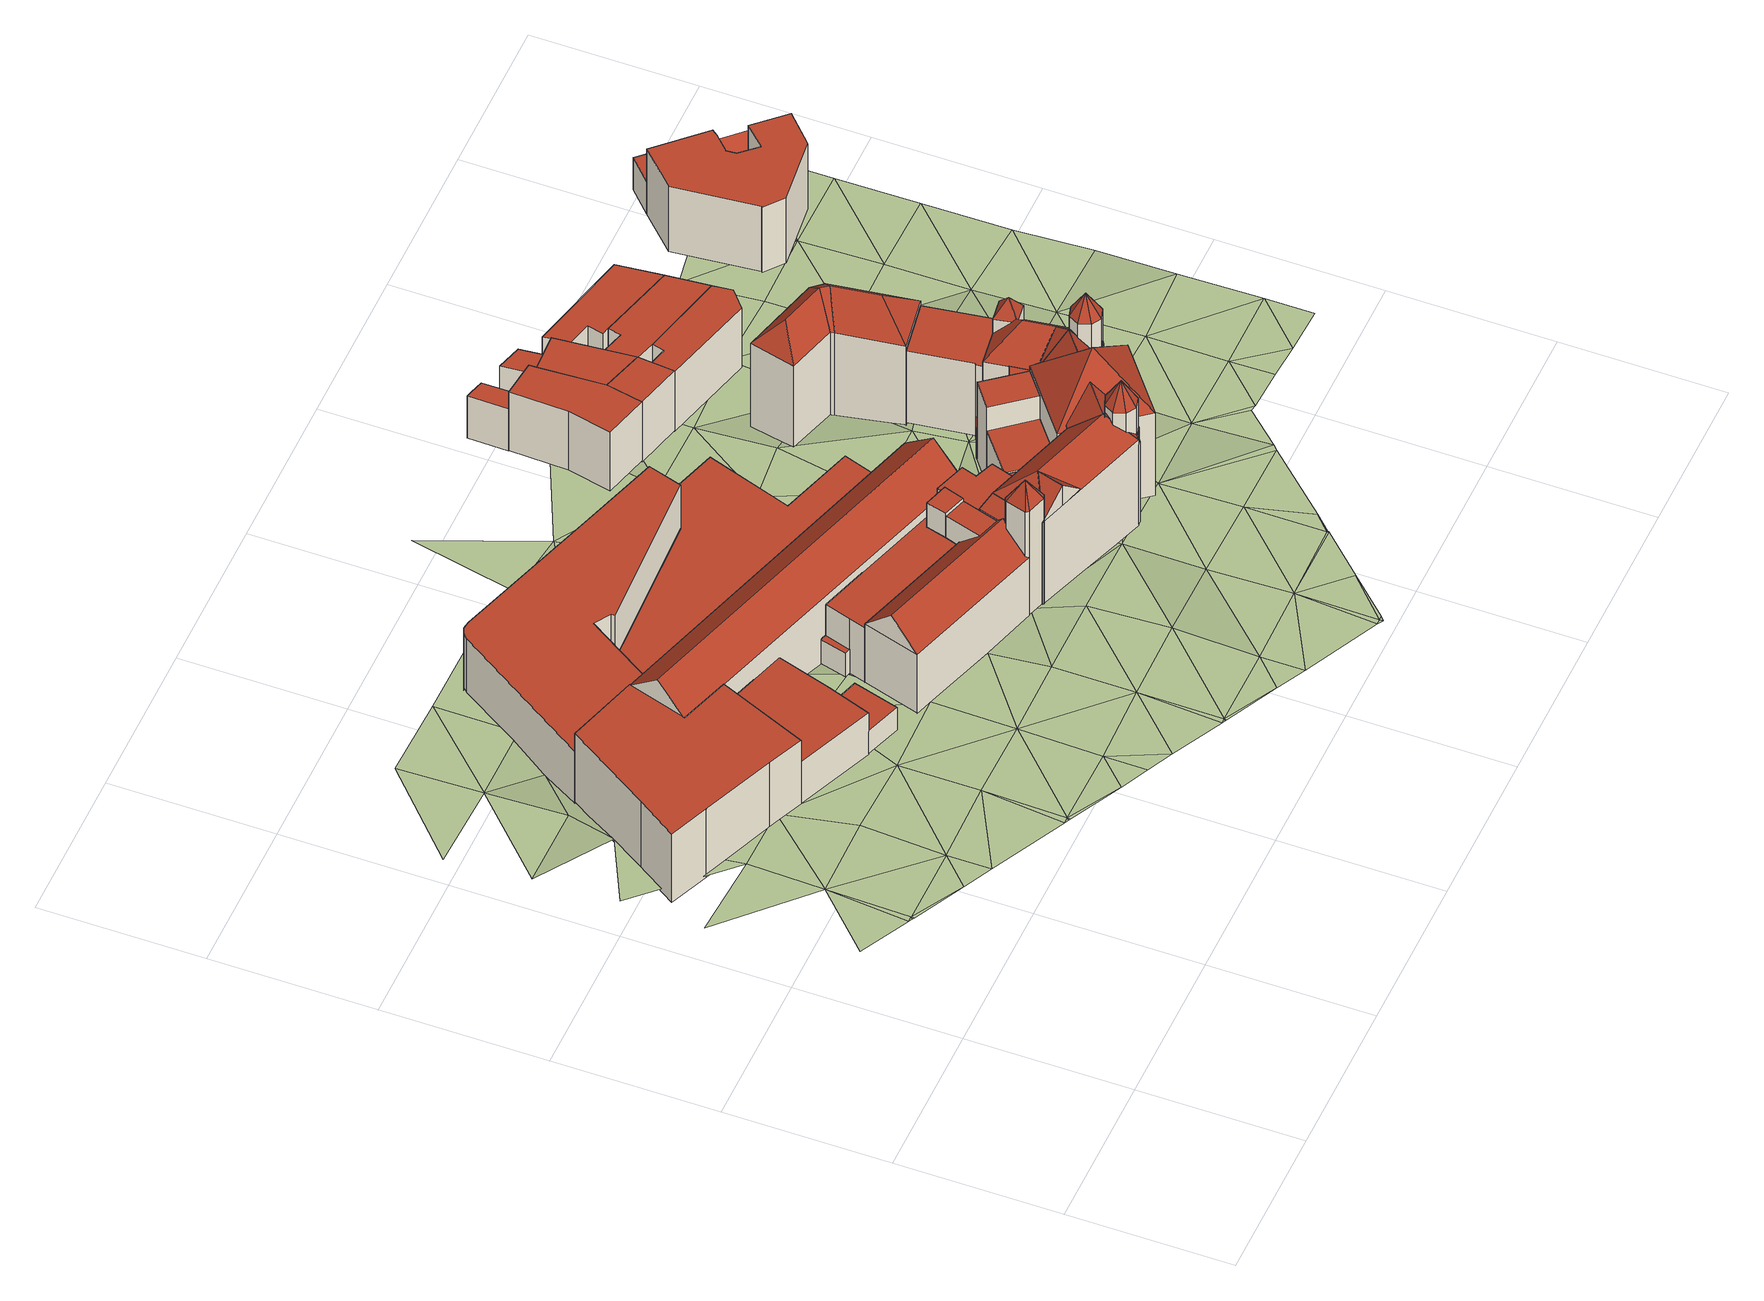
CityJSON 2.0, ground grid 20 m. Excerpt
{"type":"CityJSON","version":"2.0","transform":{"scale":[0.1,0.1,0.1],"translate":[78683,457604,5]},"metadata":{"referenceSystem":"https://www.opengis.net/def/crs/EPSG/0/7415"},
"CityObjects":{
"building1":{"type":"Building","attributes":{"roofType":"1000","RelativeEavesHeight":3.46,"RelativeRidgeHeight":3.46,"AbsoluteEavesHeight":12.28,"AbsoluteRidgeHeight":12.28,"validity":"0"},"geometry":[{"type":"Solid","lod":"2","boundaries":[[[[0,1,2,3]],[[1,4,5,2]],[[4,6,7,5]],[[6,0,3,7]],[[6,4,1,0]],[[3,2,5,7]]]],"semantics":{"surfaces":[{"type":"WallSurface"},{"type":"RoofSurface","Direction":0,"Slope":90},{"type":"GroundSurface"}],"values":[[0,0,0,0,1,2]]}}]},
"building2":{"type":"Building","attributes":{"validity":"0"},"children":["building2-1","building2-2","building2-3","building2-4","building2-5","building2-6","building2-7","building2-8","building2-9","building2-10","building2-11","building2-12","building2-13","building2-14","building2-15","building2-16","building2-17","building2-18","building2-19"]},
"building2-1":{"type":"BuildingPart","attributes":{"roofType":"1000","RelativeEavesHeight":3.26,"RelativeRidgeHeight":3.26,"AbsoluteEavesHeight":8.95,"AbsoluteRidgeHeight":8.95,"validity":"0"},"parents":["building2"],"geometry":[{"type":"Solid","lod":"2","boundaries":[[[[8,9,10,11]],[[9,12,13,10]],[[12,14,15,13]],[[14,16,17,15]],[[16,18,19,17]],[[18,20,21,19]],[[20,22,23,21]],[[22,24,25,23]],[[24,26,27,25]],[[26,28,29,27]],[[28,30,31,29]],[[30,32,33,31]],[[32,8,11,33]],[[32,30,28,26,24,22,20,18,16,14,12,9,8]],[[11,10,13,15,17,19,21,23,25,27,29,31,33]]]],"semantics":{"surfaces":[{"type":"WallSurface"},{"type":"RoofSurface","Direction":284.04,"Slope":90},{"type":"GroundSurface"}],"values":[[0,0,0,0,0,0,0,0,0,0,0,0,0,1,2]]}}]},
"building2-2":{"type":"BuildingPart","attributes":{"roofType":"1030","RelativeEavesHeight":11.68,"RelativeRidgeHeight":15.13,"AbsoluteEavesHeight":18.35,"AbsoluteRidgeHeight":21.8,"validity":"0"},"parents":["building2"],"geometry":[{"type":"Solid","lod":"2","boundaries":[[[[34,35,36,37]],[[35,38,39,36]],[[38,40,41,39]],[[40,34,37,41]],[[38,35,42]],[[34,40,43]],[[35,34,43,42]],[[40,38,42,43]],[[37,36,39,41]]]],"semantics":{"surfaces":[{"type":"WallSurface"},{"type":"RoofSurface","Direction":17.27,"Slope":48.86},{"type":"RoofSurface","Direction":197.44,"Slope":48.86},{"type":"GroundSurface"}],"values":[[0,0,0,0,0,0,1,2,3]]}}]},
"building2-3":{"type":"BuildingPart","attributes":{"roofType":"1000","RelativeEavesHeight":8.93,"RelativeRidgeHeight":8.93,"AbsoluteEavesHeight":15.75,"AbsoluteRidgeHeight":15.75,"validity":"0"},"parents":["building2"],"geometry":[{"type":"Solid","lod":"2","boundaries":[[[[44,45,46,47]],[[45,48,49,46]],[[48,50,51,49]],[[50,52,53,51]],[[52,54,55,53]],[[54,56,57,55]],[[56,58,59,57]],[[58,60,61,59]],[[60,62,63,61]],[[62,64,65,63]],[[64,66,67,65]],[[66,44,47,67]],[[66,64,62,60,58,56,54,52,50,48,45,44]],[[47,46,49,51,53,55,57,59,61,63,65,67]]]],"semantics":{"surfaces":[{"type":"WallSurface"},{"type":"RoofSurface","Direction":0,"Slope":90},{"type":"GroundSurface"}],"values":[[0,0,0,0,0,0,0,0,0,0,0,0,1,2]]}}]},
"building2-4":{"type":"BuildingPart","attributes":{"roofType":"1130","RelativeEavesHeight":13.7,"RelativeRidgeHeight":16.86,"AbsoluteEavesHeight":21.45,"AbsoluteRidgeHeight":24.61,"validity":"0"},"parents":["building2"],"geometry":[{"type":"Solid","lod":"2","boundaries":[[[[68,69,70,71]],[[69,72,73,70]],[[72,74,75,73]],[[74,68,71,75]],[[72,69,76]],[[68,74,77]],[[69,68,77,76]],[[74,72,76,77]],[[71,70,73,75]]]],"semantics":{"surfaces":[{"type":"WallSurface"},{"type":"RoofSurface","Direction":287.5,"Slope":46.31},{"type":"RoofSurface","Direction":197.56,"Slope":47.73},{"type":"RoofSurface","Direction":17.61,"Slope":47.54},{"type":"GroundSurface"}],"values":[[0,0,0,0,1,0,2,3,4]]}}]},
"building2-5":{"type":"BuildingPart","attributes":{"roofType":"1000","RelativeEavesHeight":12.61,"RelativeRidgeHeight":12.61,"AbsoluteEavesHeight":20.84,"AbsoluteRidgeHeight":20.84,"validity":"0"},"parents":["building2"],"geometry":[{"type":"Solid","lod":"2","boundaries":[[[[78,79,80,81]],[[79,82,83,80]],[[82,84,85,83]],[[84,78,81,85]],[[84,82,79,78]],[[81,80,83,85]]]],"semantics":{"surfaces":[{"type":"WallSurface"},{"type":"RoofSurface","Direction":0,"Slope":90},{"type":"GroundSurface"}],"values":[[0,0,0,0,1,2]]}}]},
"building2-6":{"type":"BuildingPart","attributes":{"roofType":"1000","RelativeEavesHeight":10.77,"RelativeRidgeHeight":10.77,"AbsoluteEavesHeight":18.55,"AbsoluteRidgeHeight":18.55,"validity":"0"},"parents":["building2"],"geometry":[{"type":"Solid","lod":"2","boundaries":[[[[86,87,88,89]],[[87,90,91,88]],[[90,92,93,91]],[[92,94,95,93]],[[94,96,97,95]],[[96,98,99,97]],[[98,100,101,99]],[[100,102,103,101]],[[102,86,89,103]],[[102,100,98,96,94,92,90,87,86]],[[89,88,91,93,95,97,99,101,103]]]],"semantics":{"surfaces":[{"type":"WallSurface"},{"type":"RoofSurface","Direction":0,"Slope":90},{"type":"GroundSurface"}],"values":[[0,0,0,0,0,0,0,0,0,1,2]]}}]},
"building2-7":{"type":"BuildingPart","attributes":{"roofType":"1000","RelativeEavesHeight":6.6,"RelativeRidgeHeight":6.6,"AbsoluteEavesHeight":15.15,"AbsoluteRidgeHeight":15.15,"validity":"0"},"parents":["building2"],"geometry":[{"type":"Solid","lod":"2","boundaries":[[[[104,105,106,107]],[[105,108,109,106]],[[108,110,111,109]],[[110,112,113,111]],[[112,104,107,113]],[[112,110,108,105,104]],[[107,106,109,111,113]]]],"semantics":{"surfaces":[{"type":"WallSurface"},{"type":"RoofSurface","Direction":0,"Slope":90},{"type":"GroundSurface"}],"values":[[0,0,0,0,0,1,2]]}}]},
"building2-8":{"type":"BuildingPart","attributes":{"roofType":"1000","RelativeEavesHeight":12.69,"RelativeRidgeHeight":12.69,"AbsoluteEavesHeight":20.84,"AbsoluteRidgeHeight":20.84,"validity":"0"},"parents":["building2"],"geometry":[{"type":"Solid","lod":"2","boundaries":[[[[114,115,116,117]],[[115,118,119,116]],[[118,120,121,119]],[[120,122,123,121]],[[122,124,125,123]],[[124,78,81,125]],[[78,114,117,81]],[[78,124,122,120,118,115,114]],[[117,116,119,121,123,125,81]]]],"semantics":{"surfaces":[{"type":"WallSurface"},{"type":"RoofSurface","Direction":0,"Slope":90},{"type":"GroundSurface"}],"values":[[0,0,0,0,0,0,0,1,2]]}}]},
"building2-9":{"type":"BuildingPart","attributes":{"roofType":"1070","RelativeEavesHeight":16.54,"RelativeRidgeHeight":19.43,"AbsoluteEavesHeight":24.86,"AbsoluteRidgeHeight":27.74,"validity":"0"},"parents":["building2"],"geometry":[{"type":"Solid","lod":"2","boundaries":[[[[126,127,128,129]],[[127,130,131,128]],[[130,132,133,131]],[[132,134,135,133]],[[134,136,137,135]],[[136,138,139,137]],[[138,140,141,139]],[[140,126,129,141]],[[127,126,142]],[[130,127,142]],[[132,130,142]],[[134,132,142]],[[136,134,142]],[[138,136,142]],[[140,138,142]],[[126,140,142]],[[129,128,131,133,135,137,139,141]]]],"semantics":{"surfaces":[{"type":"WallSurface"},{"type":"RoofSurface","Direction":287.64,"Slope":30.06},{"type":"RoofSurface","Direction":326.79,"Slope":35.88},{"type":"RoofSurface","Direction":17.26,"Slope":30.2},{"type":"RoofSurface","Direction":61.05,"Slope":36.04},{"type":"RoofSurface","Direction":107.64,"Slope":30.07},{"type":"RoofSurface","Direction":157.15,"Slope":35.61},{"type":"RoofSurface","Direction":197.62,"Slope":29.2},{"type":"RoofSurface","Direction":231.64,"Slope":35.39},{"type":"GroundSurface"}],"values":[[0,0,0,0,0,0,0,0,1,2,3,4,5,6,7,8,9]]}}]},
"building2-10":{"type":"BuildingPart","attributes":{"roofType":"1010","RelativeEavesHeight":2.11,"RelativeRidgeHeight":3.16,"AbsoluteEavesHeight":23.56,"AbsoluteRidgeHeight":24.61,"validity":"0"},"parents":["building2"],"geometry":[{"type":"Solid","lod":"2","boundaries":[[[[143,144,145]],[[143,76,146,144]],[[76,145,146]],[[76,143,145]],[[145,144,146]]]],"semantics":{"surfaces":[{"type":"WallSurface"},{"type":"RoofSurface","Direction":107.84,"Slope":45.77},{"type":"GroundSurface"}],"values":[[0,0,0,1,2]]}}]},
"building2-11":{"type":"BuildingPart","attributes":{"roofType":"1000","RelativeEavesHeight":8.31,"RelativeRidgeHeight":8.31,"AbsoluteEavesHeight":16.2,"AbsoluteRidgeHeight":16.2,"validity":"0"},"parents":["building2"],"geometry":[{"type":"Solid","lod":"2","boundaries":[[[[147,148,149,150]],[[148,151,152,149]],[[151,153,154,152]],[[153,155,156,154]],[[155,157,158,156]],[[157,159,160,158]],[[159,147,150,160]],[[159,157,155,153,151,148,147]],[[150,149,152,154,156,158,160]]]],"semantics":{"surfaces":[{"type":"WallSurface"},{"type":"RoofSurface","Direction":0,"Slope":90},{"type":"GroundSurface"}],"values":[[0,0,0,0,0,0,0,1,2]]}}]},
"building2-12":{"type":"BuildingPart","attributes":{"roofType":"1010","RelativeEavesHeight":2.11,"RelativeRidgeHeight":3.16,"AbsoluteEavesHeight":23.56,"AbsoluteRidgeHeight":24.61,"validity":"0"},"parents":["building2"],"geometry":[{"type":"Solid","lod":"2","boundaries":[[[[76,143,144,146]],[[143,69,144]],[[76,146,69]],[[69,143,76]],[[146,144,69]]]],"semantics":{"surfaces":[{"type":"WallSurface"},{"type":"RoofSurface","Direction":287.84,"Slope":46.13},{"type":"GroundSurface"}],"values":[[0,0,0,1,2]]}}]},
"building2-13":{"type":"BuildingPart","attributes":{"roofType":"1000","RelativeEavesHeight":10.95,"RelativeRidgeHeight":10.95,"AbsoluteEavesHeight":17.1,"AbsoluteRidgeHeight":17.1,"validity":"0"},"parents":["building2"],"geometry":[{"type":"Solid","lod":"2","boundaries":[[[[161,162,163,164]],[[162,165,166,163]],[[165,167,168,166]],[[167,169,170,168]],[[169,171,172,170]],[[171,173,174,172]],[[173,175,176,174]],[[175,161,164,176]],[[175,173,171,169,167,165,162,161]],[[164,163,166,168,170,172,174,176]]]],"semantics":{"surfaces":[{"type":"WallSurface"},{"type":"RoofSurface","Direction":0,"Slope":90},{"type":"GroundSurface"}],"values":[[0,0,0,0,0,0,0,0,1,2]]}}]},
"building2-14":{"type":"BuildingPart","attributes":{"roofType":"1000","RelativeEavesHeight":3.79,"RelativeRidgeHeight":3.79,"AbsoluteEavesHeight":12.34,"AbsoluteRidgeHeight":12.34,"validity":"0"},"parents":["building2"],"geometry":[{"type":"Solid","lod":"2","boundaries":[[[[177,178,179,180]],[[178,181,182,179]],[[181,183,184,182]],[[183,177,180,184]],[[183,181,178,177]],[[180,179,182,184]]]],"semantics":{"surfaces":[{"type":"WallSurface"},{"type":"RoofSurface","Direction":0,"Slope":90},{"type":"GroundSurface"}],"values":[[0,0,0,0,1,2]]}}]},
"building2-15":{"type":"BuildingPart","attributes":{"roofType":"1000","RelativeEavesHeight":14.61,"RelativeRidgeHeight":14.61,"AbsoluteEavesHeight":20.89,"AbsoluteRidgeHeight":20.89,"validity":"0"},"parents":["building2"],"geometry":[{"type":"Solid","lod":"2","boundaries":[[[[185,186,187,188]],[[186,189,190,187]],[[189,191,192,190]],[[191,185,188,192]],[[191,189,186,185]],[[188,187,190,192]]]],"semantics":{"surfaces":[{"type":"WallSurface"},{"type":"RoofSurface","Direction":0,"Slope":90},{"type":"GroundSurface"}],"values":[[0,0,0,0,1,2]]}}]},
"building2-16":{"type":"BuildingPart","attributes":{"roofType":"1000","RelativeEavesHeight":13.58,"RelativeRidgeHeight":13.58,"AbsoluteEavesHeight":20.5,"AbsoluteRidgeHeight":20.5,"validity":"0"},"parents":["building2"],"geometry":[{"type":"Solid","lod":"2","boundaries":[[[[193,194,195,196]],[[194,197,198,195]],[[197,199,200,198]],[[199,193,196,200]],[[199,197,194,193]],[[196,195,198,200]]]],"semantics":{"surfaces":[{"type":"WallSurface"},{"type":"RoofSurface","Direction":0,"Slope":90},{"type":"GroundSurface"}],"values":[[0,0,0,0,1,2]]}}]},
"building2-17":{"type":"BuildingPart","attributes":{"roofType":"1010","RelativeEavesHeight":13.62,"RelativeRidgeHeight":14,"AbsoluteEavesHeight":21.07,"AbsoluteRidgeHeight":21.45,"validity":"0"},"parents":["building2"],"geometry":[{"type":"Solid","lod":"2","boundaries":[[[[72,201,202,203]],[[201,204,205,202]],[[204,206,207,205]],[[206,72,203,207]],[[206,204,201,72]],[[203,202,205,207]]]],"semantics":{"surfaces":[{"type":"WallSurface"},{"type":"RoofSurface","Direction":287.33,"Slope":71.33},{"type":"GroundSurface"}],"values":[[0,0,0,0,1,2]]}}]},
"building2-18":{"type":"BuildingPart","attributes":{"roofType":"1000","RelativeEavesHeight":13.87,"RelativeRidgeHeight":13.87,"AbsoluteEavesHeight":20.02,"AbsoluteRidgeHeight":20.02,"validity":"0"},"parents":["building2"],"geometry":[{"type":"Solid","lod":"2","boundaries":[[[[208,209,168,210]],[[209,211,212,168]],[[211,213,214,212]],[[213,215,216,214]],[[215,217,218,216]],[[217,208,210,218]],[[217,215,213,211,209,208]],[[210,168,212,214,216,218]]]],"semantics":{"surfaces":[{"type":"WallSurface"},{"type":"RoofSurface","Direction":0,"Slope":90},{"type":"GroundSurface"}],"values":[[0,0,0,0,0,0,1,2]]}}]},
"building2-19":{"type":"BuildingPart","attributes":{"roofType":"1030","RelativeEavesHeight":10.37,"RelativeRidgeHeight":13.98,"AbsoluteEavesHeight":17.74,"AbsoluteRidgeHeight":21.35,"validity":"0"},"parents":["building2"],"geometry":[{"type":"Solid","lod":"2","boundaries":[[[[219,220,221,222]],[[220,223,224,221]],[[223,225,226,224]],[[225,219,222,226]],[[223,220,227]],[[219,225,228]],[[220,219,228,227]],[[225,223,227,228]],[[222,221,224,226]]]],"semantics":{"surfaces":[{"type":"WallSurface"},{"type":"RoofSurface","Direction":197.71,"Slope":45.41},{"type":"RoofSurface","Direction":17.81,"Slope":45.25},{"type":"GroundSurface"}],"values":[[0,0,0,0,0,0,1,2,3]]}}]},
"building3":{"type":"Building","attributes":{"validity":"0"},"children":["building3-1","building3-2"]},
"building3-1":{"type":"BuildingPart","attributes":{"roofType":"1000","RelativeEavesHeight":9.23,"RelativeRidgeHeight":9.23,"AbsoluteEavesHeight":16.12,"AbsoluteRidgeHeight":16.12,"validity":"0"},"parents":["building3"],"geometry":[{"type":"Solid","lod":"2","boundaries":[[[[229,230,231,232]],[[230,233,234,231]],[[233,235,236,234]],[[235,237,238,236]],[[237,239,240,238]],[[239,229,232,240]],[[239,237,235,233,230,229]],[[232,231,234,236,238,240]]]],"semantics":{"surfaces":[{"type":"WallSurface"},{"type":"RoofSurface","Direction":0,"Slope":90},{"type":"GroundSurface"}],"values":[[0,0,0,0,0,0,1,2]]}}]},
"building3-2":{"type":"BuildingPart","attributes":{"roofType":"1000","RelativeEavesHeight":6.6,"RelativeRidgeHeight":6.6,"AbsoluteEavesHeight":13.4,"AbsoluteRidgeHeight":13.4,"validity":"0"},"parents":["building3"],"geometry":[{"type":"Solid","lod":"2","boundaries":[[[[241,242,243,244]],[[242,245,246,243]],[[245,247,248,246]],[[247,249,250,248]],[[249,241,244,250]],[[249,247,245,242,241]],[[244,243,246,248,250]]]],"semantics":{"surfaces":[{"type":"WallSurface"},{"type":"RoofSurface","Direction":0,"Slope":90},{"type":"GroundSurface"}],"values":[[0,0,0,0,0,1,2]]}}]},
"building4":{"type":"Building","attributes":{"validity":"0"},"children":["building4-1","building4-2","building4-3"]},
"building4-1":{"type":"BuildingPart","attributes":{"roofType":"1010","RelativeEavesHeight":9.44,"RelativeRidgeHeight":9.44,"AbsoluteEavesHeight":16.12,"AbsoluteRidgeHeight":16.12,"validity":"0"},"parents":["building4"],"geometry":[{"type":"Solid","lod":"2","boundaries":[[[[251,252,253,254]],[[252,229,255,253]],[[229,256,257,255]],[[256,251,254,257]],[[256,229,252,251]],[[254,253,255,257]]]],"semantics":{"surfaces":[{"type":"WallSurface"},{"type":"RoofSurface","Direction":297.31,"Slope":90},{"type":"GroundSurface"}],"values":[[0,0,0,0,1,2]]}}]},
"building4-2":{"type":"BuildingPart","attributes":{"roofType":"1000","RelativeEavesHeight":6.49,"RelativeRidgeHeight":6.49,"AbsoluteEavesHeight":13.16,"AbsoluteRidgeHeight":13.16,"validity":"0"},"parents":["building4"],"geometry":[{"type":"Solid","lod":"2","boundaries":[[[[258,259,260,254]],[[259,261,262,260]],[[261,263,264,262]],[[263,258,254,264]],[[263,261,259,258]],[[254,260,262,264]]]],"semantics":{"surfaces":[{"type":"WallSurface"},{"type":"RoofSurface","Direction":52.33,"Slope":90},{"type":"GroundSurface"}],"values":[[0,0,0,0,1,2]]}}]},
"building4-3":{"type":"BuildingPart","attributes":{"roofType":"1010","RelativeEavesHeight":9.4,"RelativeRidgeHeight":9.4,"AbsoluteEavesHeight":16.12,"AbsoluteRidgeHeight":16.12,"validity":"0"},"parents":["building4"],"geometry":[{"type":"Solid","lod":"2","boundaries":[[[[265,230,266,267]],[[230,229,255,266]],[[229,252,253,255]],[[252,265,267,253]],[[252,229,230,265]],[[267,266,255,253]]]],"semantics":{"surfaces":[{"type":"WallSurface"},{"type":"RoofSurface","Direction":0,"Slope":90},{"type":"GroundSurface"}],"values":[[0,0,0,0,1,2]]}}]},
"building5":{"type":"Building","attributes":{"validity":"0"},"children":["building5-1","building5-2","building5-3","building5-4","building5-5","building5-6","building5-7","building5-8","building5-9","building5-10","building5-11","building5-12","building5-13","building5-14","building5-15","building5-16","building5-17","building5-18","building5-19","building5-20"]},
"building5-1":{"type":"BuildingPart","attributes":{"roofType":"1000","RelativeEavesHeight":11.24,"RelativeRidgeHeight":11.24,"AbsoluteEavesHeight":18.96,"AbsoluteRidgeHeight":18.96,"validity":"0"},"parents":["building5"],"geometry":[{"type":"Solid","lod":"2","boundaries":[[[[268,269,270,271]],[[269,272,273,270]],[[272,274,275,273]],[[274,276,277,275]],[[276,278,279,277]],[[278,268,271,279]],[[278,276,274,272,269,268]],[[271,270,273,275,277,279]]]],"semantics":{"surfaces":[{"type":"WallSurface"},{"type":"RoofSurface","Direction":0,"Slope":90},{"type":"GroundSurface"}],"values":[[0,0,0,0,0,0,1,2]]}}]},
"building5-2":{"type":"BuildingPart","attributes":{"roofType":"1000","RelativeEavesHeight":11.88,"RelativeRidgeHeight":11.88,"AbsoluteEavesHeight":19.75,"AbsoluteRidgeHeight":19.75,"validity":"0"},"parents":["building5"],"geometry":[{"type":"Solid","lod":"2","boundaries":[[[[280,281,282,283]],[[281,284,285,282]],[[284,280,283,285]],[[284,281,280]],[[283,282,285]]]],"semantics":{"surfaces":[{"type":"WallSurface"},{"type":"RoofSurface","Direction":0,"Slope":90},{"type":"GroundSurface"}],"values":[[0,0,0,1,2]]}}]},
"building5-3":{"type":"BuildingPart","attributes":{"roofType":"1000","RelativeEavesHeight":12.15,"RelativeRidgeHeight":12.15,"AbsoluteEavesHeight":20.04,"AbsoluteRidgeHeight":20.04,"validity":"0"},"parents":["building5"],"geometry":[{"type":"Solid","lod":"2","boundaries":[[[[286,287,288,289]],[[287,290,291,288]],[[290,292,293,291]],[[292,286,289,293]],[[292,290,287,286]],[[289,288,291,293]]]],"semantics":{"surfaces":[{"type":"WallSurface"},{"type":"RoofSurface","Direction":0,"Slope":90},{"type":"GroundSurface"}],"values":[[0,0,0,0,1,2]]}}]},
"building5-4":{"type":"BuildingPart","attributes":{"roofType":"1000","RelativeEavesHeight":8.5,"RelativeRidgeHeight":8.5,"AbsoluteEavesHeight":16.44,"AbsoluteRidgeHeight":16.44,"validity":"0"},"parents":["building5"],"geometry":[{"type":"Solid","lod":"2","boundaries":[[[[294,295,296,152]],[[295,297,289,296]],[[297,298,293,289]],[[298,294,152,293]],[[298,297,295,294]],[[152,296,289,293]]]],"semantics":{"surfaces":[{"type":"WallSurface"},{"type":"RoofSurface","Direction":0,"Slope":90},{"type":"GroundSurface"}],"values":[[0,0,0,0,1,2]]}}]},
"building5-5":{"type":"BuildingPart","attributes":{"roofType":"1120","RelativeEavesHeight":13.06,"RelativeRidgeHeight":19.53,"AbsoluteEavesHeight":20.84,"AbsoluteRidgeHeight":27.31,"validity":"0"},"parents":["building5"],"geometry":[{"type":"Solid","lod":"2","boundaries":[[[[299,300,301,302]],[[300,303,304,301]],[[303,305,306,304]],[[305,299,302,306]],[[300,299,307]],[[303,300,307]],[[305,303,307]],[[299,305,307]],[[302,301,304,306]]]],"semantics":{"surfaces":[{"type":"WallSurface"},{"type":"RoofSurface","Direction":231.46,"Slope":39.16},{"type":"RoofSurface","Direction":321.32,"Slope":40.53},{"type":"RoofSurface","Direction":51.15,"Slope":39.16},{"type":"RoofSurface","Direction":141.18,"Slope":40.53},{"type":"GroundSurface"}],"values":[[0,0,0,0,1,2,3,4,5]]}}]},
"building5-6":{"type":"BuildingPart","attributes":{"roofType":"1070","RelativeEavesHeight":4.75,"RelativeRidgeHeight":7.75,"AbsoluteEavesHeight":25.59,"AbsoluteRidgeHeight":28.6,"validity":"0"},"parents":["building5"],"geometry":[{"type":"Solid","lod":"2","boundaries":[[[[308,309,310,311]],[[309,312,313,310]],[[312,314,315,313]],[[314,316,317,315]],[[316,318,319,317]],[[318,320,321,319]],[[320,322,323,321]],[[322,308,311,323]],[[309,308,324]],[[312,309,324]],[[314,312,324]],[[316,314,324]],[[318,316,324]],[[320,318,324]],[[322,320,324]],[[308,322,324]],[[311,310,313,315,317,319,321,323]]]],"semantics":{"surfaces":[{"type":"WallSurface"},{"type":"RoofSurface","Direction":342.19,"Slope":29.61},{"type":"RoofSurface","Direction":27.37,"Slope":29.38},{"type":"RoofSurface","Direction":73,"Slope":29.44},{"type":"RoofSurface","Direction":118.19,"Slope":29.99},{"type":"RoofSurface","Direction":163.45,"Slope":30.83},{"type":"RoofSurface","Direction":208.38,"Slope":31.15},{"type":"RoofSurface","Direction":252.82,"Slope":30.91},{"type":"RoofSurface","Direction":298.12,"Slope":30.26},{"type":"GroundSurface"}],"values":[[0,0,0,0,0,0,0,0,1,2,3,4,5,6,7,8,9]]}}]},
"building5-7":{"type":"BuildingPart","attributes":{"roofType":"1130","RelativeEavesHeight":12.1,"RelativeRidgeHeight":15.7,"AbsoluteEavesHeight":19.75,"AbsoluteRidgeHeight":23.35,"validity":"0"},"parents":["building5"],"geometry":[{"type":"Solid","lod":"2","boundaries":[[[[325,326,327,328]],[[326,329,330,327]],[[329,331,332,330]],[[331,325,328,332]],[[329,326,333]],[[325,331,334]],[[326,325,334,333]],[[331,329,333,334]],[[328,327,330,332]]]],"semantics":{"surfaces":[{"type":"WallSurface"},{"type":"RoofSurface","Direction":352.3,"Slope":44.09},{"type":"RoofSurface","Direction":262.12,"Slope":45.09},{"type":"RoofSurface","Direction":82.04,"Slope":44.35},{"type":"GroundSurface"}],"values":[[0,0,0,0,1,0,2,3,4]]}}]},
"building5-8":{"type":"BuildingPart","attributes":{"roofType":"1130","RelativeEavesHeight":13.38,"RelativeRidgeHeight":16.54,"AbsoluteEavesHeight":21.45,"AbsoluteRidgeHeight":24.61,"validity":"0"},"parents":["building5"],"geometry":[{"type":"Solid","lod":"2","boundaries":[[[[74,335,336,337]],[[335,338,339,336]],[[338,68,340,339]],[[68,74,337,340]],[[338,335,341]],[[74,68,77]],[[335,74,77,341]],[[68,338,341,77]],[[337,336,339,340]]]],"semantics":{"surfaces":[{"type":"WallSurface"},{"type":"RoofSurface","Direction":33.81,"Slope":-34.04},{"type":"RoofSurface","Direction":321.64,"Slope":47.7},{"type":"RoofSurface","Direction":140.3,"Slope":46.1},{"type":"GroundSurface"}],"values":[[0,0,0,0,1,0,2,3,4]]}}]},
"building5-9":{"type":"BuildingPart","attributes":{"roofType":"1070","RelativeEavesHeight":4.54,"RelativeRidgeHeight":7.75,"AbsoluteEavesHeight":25.39,"AbsoluteRidgeHeight":28.6,"validity":"0"},"parents":["building5"],"geometry":[{"type":"Solid","lod":"2","boundaries":[[[[342,343,344,345]],[[343,346,347,344]],[[346,348,349,347]],[[348,350,351,349]],[[350,352,353,351]],[[352,354,355,353]],[[354,356,357,355]],[[356,342,345,357]],[[343,342,358]],[[346,343,358]],[[348,346,358]],[[350,348,358]],[[352,350,358]],[[354,352,358]],[[356,354,358]],[[342,356,358]],[[345,344,347,349,351,353,355,357]]]],"semantics":{"surfaces":[{"type":"WallSurface"},{"type":"RoofSurface","Direction":342.19,"Slope":28.05},{"type":"RoofSurface","Direction":27.37,"Slope":27.83},{"type":"RoofSurface","Direction":73,"Slope":27.89},{"type":"RoofSurface","Direction":118.19,"Slope":28.42},{"type":"RoofSurface","Direction":163.45,"Slope":29.23},{"type":"RoofSurface","Direction":208.38,"Slope":29.54},{"type":"RoofSurface","Direction":252.82,"Slope":29.31},{"type":"RoofSurface","Direction":298.12,"Slope":28.68},{"type":"GroundSurface"}],"values":[[0,0,0,0,0,0,0,0,1,2,3,4,5,6,7,8,9]]}}]},
"building5-10":{"type":"BuildingPart","attributes":{"roofType":"1010","RelativeEavesHeight":2.81,"RelativeRidgeHeight":4.82,"AbsoluteEavesHeight":22.55,"AbsoluteRidgeHeight":24.57,"validity":"0"},"parents":["building5"],"geometry":[{"type":"Solid","lod":"2","boundaries":[[[[280,359,360,361]],[[359,362,363,360]],[[362,280,361,363]],[[362,359,280]],[[361,360,363]]]],"semantics":{"surfaces":[{"type":"WallSurface"},{"type":"RoofSurface","Direction":321.61,"Slope":38.59},{"type":"GroundSurface"}],"values":[[0,0,0,1,2]]}}]},
"building5-11":{"type":"BuildingPart","attributes":{"roofType":"1010","RelativeEavesHeight":3.21,"RelativeRidgeHeight":4.82,"AbsoluteEavesHeight":22.96,"AbsoluteRidgeHeight":24.57,"validity":"0"},"parents":["building5"],"geometry":[{"type":"Solid","lod":"2","boundaries":[[[[362,364,365,366]],[[364,280,367,365]],[[280,362,366,367]],[[280,364,362]],[[366,365,367]]]],"semantics":{"surfaces":[{"type":"WallSurface"},{"type":"RoofSurface","Direction":321.47,"Slope":38.6},{"type":"GroundSurface"}],"values":[[0,0,0,1,2]]}}]},
"building5-12":{"type":"BuildingPart","attributes":{"roofType":"1000","RelativeEavesHeight":3.07,"RelativeRidgeHeight":3.07,"AbsoluteEavesHeight":10.9,"AbsoluteRidgeHeight":10.9,"validity":"0"},"parents":["building5"],"geometry":[{"type":"Solid","lod":"2","boundaries":[[[[368,369,370,371]],[[369,372,373,370]],[[372,374,375,373]],[[374,376,377,375]],[[376,378,379,377]],[[378,368,371,379]],[[378,376,374,372,369,368]],[[371,370,373,375,377,379]]]],"semantics":{"surfaces":[{"type":"WallSurface"},{"type":"RoofSurface","Direction":0,"Slope":90},{"type":"GroundSurface"}],"values":[[0,0,0,0,0,0,1,2]]}}]},
"building5-13":{"type":"BuildingPart","attributes":{"roofType":"1130","RelativeEavesHeight":13,"RelativeRidgeHeight":16.53,"AbsoluteEavesHeight":19.71,"AbsoluteRidgeHeight":23.24,"validity":"0"},"parents":["building5"],"geometry":[{"type":"Solid","lod":"2","boundaries":[[[[380,381,382,383]],[[381,384,385,382]],[[384,386,387,385]],[[386,380,383,387]],[[384,381,388]],[[380,386,389]],[[381,380,389,388]],[[386,384,388,389]],[[383,382,385,387]]]],"semantics":{"surfaces":[{"type":"WallSurface"},{"type":"RoofSurface","Direction":170.16,"Slope":44.99},{"type":"RoofSurface","Direction":81.75,"Slope":44.24},{"type":"RoofSurface","Direction":261.88,"Slope":44.23},{"type":"GroundSurface"}],"values":[[0,0,0,0,1,0,2,3,4]]}}]},
"building5-14":{"type":"BuildingPart","attributes":{"roofType":"1120","RelativeEavesHeight":2.13,"RelativeRidgeHeight":4.55,"AbsoluteEavesHeight":21.87,"AbsoluteRidgeHeight":24.3,"validity":"0"},"parents":["building5"],"geometry":[{"type":"Solid","lod":"2","boundaries":[[[[390,391,392,393]],[[391,394,329,392]],[[394,395,396,329]],[[395,390,393,396]],[[391,390,397]],[[394,391,397]],[[395,394,397]],[[390,395,397]],[[393,392,329,396]]]],"semantics":{"surfaces":[{"type":"WallSurface"},{"type":"RoofSurface","Direction":259.76,"Slope":29.95},{"type":"RoofSurface","Direction":352.3,"Slope":30.12},{"type":"RoofSurface","Direction":81.71,"Slope":30.12},{"type":"RoofSurface","Direction":171.75,"Slope":28.91},{"type":"GroundSurface"}],"values":[[0,0,0,0,1,2,3,4,5]]}}]},
"building5-15":{"type":"BuildingPart","attributes":{"roofType":"1130","RelativeEavesHeight":13,"RelativeRidgeHeight":16.53,"AbsoluteEavesHeight":19.71,"AbsoluteRidgeHeight":23.24,"validity":"0"},"parents":["building5"],"geometry":[{"type":"Solid","lod":"2","boundaries":[[[[398,399,400,401]],[[399,402,403,400]],[[402,404,405,403]],[[404,398,401,405]],[[402,399,406]],[[398,404,407]],[[399,398,407,406]],[[404,402,406,407]],[[401,400,403,405]]]],"semantics":{"surfaces":[{"type":"WallSurface"},{"type":"RoofSurface","Direction":283.63,"Slope":34.03},{"type":"RoofSurface","Direction":194.79,"Slope":39.15},{"type":"RoofSurface","Direction":14.78,"Slope":39.15},{"type":"GroundSurface"}],"values":[[0,0,0,0,1,0,2,3,4]]}}]},
"building5-16":{"type":"BuildingPart","attributes":{"roofType":"1010","RelativeEavesHeight":1.53,"RelativeRidgeHeight":2.34,"AbsoluteEavesHeight":23.76,"AbsoluteRidgeHeight":24.57,"validity":"0"},"parents":["building5"],"geometry":[{"type":"Solid","lod":"2","boundaries":[[[[359,334,408,409]],[[334,362,410,408]],[[362,359,409,410]],[[362,334,359]],[[409,408,410]]]],"semantics":{"surfaces":[{"type":"WallSurface"},{"type":"RoofSurface","Direction":82.57,"Slope":42.95},{"type":"GroundSurface"}],"values":[[0,0,0,1,2]]}}]},
"building5-17":{"type":"BuildingPart","attributes":{"roofType":"1010","RelativeEavesHeight":2.08,"RelativeRidgeHeight":3.72,"AbsoluteEavesHeight":22.92,"AbsoluteRidgeHeight":24.57,"validity":"0"},"parents":["building5"],"geometry":[{"type":"Solid","lod":"2","boundaries":[[[[362,334,411,366]],[[334,412,411]],[[362,366,412]],[[412,334,362]],[[366,411,412]]]],"semantics":{"surfaces":[{"type":"WallSurface"},{"type":"RoofSurface","Direction":120.31,"Slope":35.75},{"type":"GroundSurface"}],"values":[[0,0,0,1,2]]}}]},
"building5-18":{"type":"BuildingPart","attributes":{"roofType":"1010","RelativeEavesHeight":2.48,"RelativeRidgeHeight":3.72,"AbsoluteEavesHeight":23.33,"AbsoluteRidgeHeight":24.57,"validity":"0"},"parents":["building5"],"geometry":[{"type":"Solid","lod":"2","boundaries":[[[[364,365,412]],[[364,362,366,365]],[[362,412,366]],[[362,364,412]],[[412,365,366]]]],"semantics":{"surfaces":[{"type":"WallSurface"},{"type":"RoofSurface","Direction":141.47,"Slope":39.62},{"type":"GroundSurface"}],"values":[[0,0,0,1,2]]}}]},
"building5-19":{"type":"BuildingPart","attributes":{"roofType":"1000","RelativeEavesHeight":13.15,"RelativeRidgeHeight":13.15,"AbsoluteEavesHeight":20.84,"AbsoluteRidgeHeight":20.84,"validity":"0"},"parents":["building5"],"geometry":[{"type":"Solid","lod":"2","boundaries":[[[[413,414,415,416]],[[414,417,418,415]],[[417,419,420,418]],[[419,421,422,420]],[[421,423,424,422]],[[423,319,425,424]],[[319,426,427,425]],[[426,428,429,427]],[[428,413,416,429]],[[428,426,319,423,421,419,417,414,413]],[[416,415,418,420,422,424,425,427,429]]]],"semantics":{"surfaces":[{"type":"WallSurface"},{"type":"RoofSurface","Direction":0,"Slope":90},{"type":"GroundSurface"}],"values":[[0,0,0,0,0,0,0,0,0,1,2]]}}]},
"building5-20":{"type":"BuildingPart","attributes":{"roofType":"1030","RelativeEavesHeight":13,"RelativeRidgeHeight":16.53,"AbsoluteEavesHeight":19.71,"AbsoluteRidgeHeight":23.24,"validity":"0"},"parents":["building5"],"geometry":[{"type":"Solid","lod":"2","boundaries":[[[[386,398,401,387]],[[398,404,405,401]],[[404,380,383,405]],[[380,386,387,383]],[[404,398,407]],[[386,380,389]],[[398,386,389,407]],[[380,404,407,389]],[[387,401,405,383]]]],"semantics":{"surfaces":[{"type":"WallSurface"},{"type":"RoofSurface","Direction":244.07,"Slope":44.92},{"type":"RoofSurface","Direction":51.27,"Slope":45.27},{"type":"GroundSurface"}],"values":[[0,0,0,0,0,0,1,2,3]]}}]},
"building6":{"type":"Building","attributes":{"roofType":"1000","RelativeEavesHeight":9.28,"RelativeRidgeHeight":9.28,"AbsoluteEavesHeight":15.9,"AbsoluteRidgeHeight":15.9,"validity":"0"},"geometry":[{"type":"Solid","lod":"2","boundaries":[[[[430,431,432,433]],[[431,434,435,432]],[[434,436,437,435]],[[436,438,439,437]],[[438,440,441,439]],[[440,442,443,441]],[[442,430,433,443]],[[442,440,438,436,434,431,430]],[[433,432,435,437,439,441,443]]]],"semantics":{"surfaces":[{"type":"WallSurface"},{"type":"RoofSurface","Direction":138.73,"Slope":90},{"type":"GroundSurface"}],"values":[[0,0,0,0,0,0,0,1,2]]}}]},
"building7":{"type":"Building","attributes":{"roofType":"1000","RelativeEavesHeight":9.35,"RelativeRidgeHeight":9.35,"AbsoluteEavesHeight":15.9,"AbsoluteRidgeHeight":15.9,"validity":"0"},"geometry":[{"type":"Solid","lod":"2","boundaries":[[[[442,440,441,443]],[[440,444,445,441]],[[444,446,447,445]],[[446,448,449,447]],[[448,450,451,449]],[[450,452,453,451]],[[452,442,443,453]],[[452,450,448,446,444,440,442]],[[443,441,445,447,449,451,453]]]],"semantics":{"surfaces":[{"type":"WallSurface"},{"type":"RoofSurface","Direction":129.61,"Slope":90},{"type":"GroundSurface"}],"values":[[0,0,0,0,0,0,0,1,2]]}}]},
"building8":{"type":"Building","attributes":{"roofType":"1000","RelativeEavesHeight":9.4,"RelativeRidgeHeight":9.4,"AbsoluteEavesHeight":15.9,"AbsoluteRidgeHeight":15.9,"validity":"0"},"geometry":[{"type":"Solid","lod":"2","boundaries":[[[[452,450,454,455]],[[450,456,457,454]],[[456,458,459,457]],[[458,460,461,459]],[[460,462,463,461]],[[462,464,465,463]],[[464,452,455,465]],[[464,462,460,458,456,450,452]],[[455,454,457,459,461,463,465]]]],"semantics":{"surfaces":[{"type":"WallSurface"},{"type":"RoofSurface","Direction":0,"Slope":90},{"type":"GroundSurface"}],"values":[[0,0,0,0,0,0,0,1,2]]}}]},
"building9":{"type":"Building","attributes":{"validity":"0"},"children":["building9-1","building9-2","building9-3"]},
"building9-1":{"type":"BuildingPart","attributes":{"roofType":"1000","RelativeEavesHeight":0.616,"RelativeRidgeHeight":0.616,"AbsoluteEavesHeight":7.09,"AbsoluteRidgeHeight":7.09,"validity":"0"},"parents":["building9"],"geometry":[{"type":"Solid","lod":"2","boundaries":[[[[466,467,468,469]],[[467,470,471,468]],[[470,472,473,471]],[[472,466,469,473]],[[472,470,467,466]],[[469,468,471,473]]]],"semantics":{"surfaces":[{"type":"WallSurface"},{"type":"RoofSurface","Direction":0,"Slope":90},{"type":"GroundSurface"}],"values":[[0,0,0,0,1,2]]}}]},
"building9-2":{"type":"BuildingPart","attributes":{"roofType":"1000","RelativeEavesHeight":5.03,"RelativeRidgeHeight":5.03,"AbsoluteEavesHeight":11.48,"AbsoluteRidgeHeight":11.48,"validity":"0"},"parents":["building9"],"geometry":[{"type":"Solid","lod":"2","boundaries":[[[[474,475,469,476]],[[475,477,478,469]],[[477,479,480,478]],[[479,474,476,480]],[[479,477,475,474]],[[476,469,478,480]]]],"semantics":{"surfaces":[{"type":"WallSurface"},{"type":"RoofSurface","Direction":0,"Slope":90},{"type":"GroundSurface"}],"values":[[0,0,0,0,1,2]]}}]},
"building9-3":{"type":"BuildingPart","attributes":{"roofType":"1000","RelativeEavesHeight":10.25,"RelativeRidgeHeight":10.25,"AbsoluteEavesHeight":16.7,"AbsoluteRidgeHeight":16.7,"validity":"0"},"parents":["building9"],"geometry":[{"type":"Solid","lod":"2","boundaries":[[[[481,482,483,484]],[[482,485,486,483]],[[485,487,488,486]],[[487,489,490,488]],[[489,491,492,490]],[[491,493,494,492]],[[493,495,496,494]],[[495,497,498,496]],[[497,499,500,498]],[[499,501,502,500]],[[501,503,478,502]],[[503,504,505,478]],[[504,481,484,505]],[[504,503,501,499,497,495,493,491,489,487,485,482,481]],[[484,483,486,488,490,492,494,496,498,500,502,478,505]]]],"semantics":{"surfaces":[{"type":"WallSurface"},{"type":"RoofSurface","Direction":0,"Slope":90},{"type":"GroundSurface"}],"values":[[0,0,0,0,0,0,0,0,0,0,0,0,0,1,2]]}}]},
"building10":{"type":"Building","attributes":{"validity":"0"},"children":["building10-1","building10-2"]},
"building10-1":{"type":"BuildingPart","attributes":{"roofType":"1000","RelativeEavesHeight":2.79,"RelativeRidgeHeight":2.79,"AbsoluteEavesHeight":9.28,"AbsoluteRidgeHeight":9.28,"validity":"0"},"parents":["building10"],"geometry":[{"type":"Solid","lod":"2","boundaries":[[[[506,507,508,509]],[[507,510,511,508]],[[510,512,513,511]],[[512,506,509,513]],[[512,510,507,506]],[[509,508,511,513]]]],"semantics":{"surfaces":[{"type":"WallSurface"},{"type":"RoofSurface","Direction":0,"Slope":90},{"type":"GroundSurface"}],"values":[[0,0,0,0,1,2]]}}]},
"building10-2":{"type":"BuildingPart","attributes":{"roofType":"1130","RelativeEavesHeight":3.96,"RelativeRidgeHeight":6.25,"AbsoluteEavesHeight":10.43,"AbsoluteRidgeHeight":12.72,"validity":"0"},"parents":["building10"],"geometry":[{"type":"Solid","lod":"2","boundaries":[[[[514,515,516,509]],[[515,517,518,516]],[[517,519,473,518]],[[519,514,509,473]],[[517,515,520]],[[514,519,521]],[[515,514,521,520]],[[519,517,520,521]],[[509,516,518,473]]]],"semantics":{"surfaces":[{"type":"WallSurface"},{"type":"RoofSurface","Direction":136.09,"Slope":41},{"type":"RoofSurface","Direction":45.26,"Slope":40.94},{"type":"RoofSurface","Direction":225.66,"Slope":40.94},{"type":"GroundSurface"}],"values":[[0,0,0,0,1,0,2,3,4]]}}]},
"terrain1":{"type":"TINRelief","attributes":{"validity":"0"},"geometry":[{"type":"CompositeSurface","lod":"2","boundaries":[[[522,523,524]],[[525,526,523]],[[525,527,526]],[[523,526,524]],[[528,524,529]],[[530,526,527]],[[524,526,531]],[[532,529,533]],[[530,531,526]],[[534,533,535]],[[529,524,536]],[[530,537,531]],[[524,531,538]],[[533,529,536]],[[534,535,539]],[[524,538,536]],[[540,539,541]],[[542,531,537]],[[543,535,533]],[[543,533,536]],[[537,544,542]],[[538,531,545]],[[539,535,543]],[[536,538,545]],[[546,547,544]],[[546,548,547]],[[531,542,545]],[[544,547,542]],[[549,547,548]],[[539,543,550]],[[541,539,551]],[[549,552,547]],[[542,547,553]],[[536,545,554]],[[539,550,551]],[[543,536,555]],[[545,542,553]],[[547,552,553]],[[549,556,552]],[[550,543,555]],[[536,554,555]],[[557,552,556]],[[545,553,558]],[[554,545,558]],[[551,550,559]],[[552,557,560]],[[553,552,560]],[[557,561,560]],[[554,558,562]],[[563,564,561]],[[563,565,564]],[[554,562,555]],[[558,553,566]],[[561,564,560]],[[553,560,567]],[[568,564,565]],[[550,555,569]],[[559,550,569]],[[562,558,566]],[[553,567,566]],[[568,570,564]],[[560,564,571]],[[564,570,571]],[[568,572,570]],[[567,560,573]],[[566,567,574]],[[555,562,575]],[[559,569,576]],[[560,571,573]],[[562,566,577]],[[555,578,569]],[[567,573,574]],[[579,570,572]],[[572,580,579]],[[571,570,581]],[[566,574,577]],[[576,569,582]],[[555,575,578]],[[583,584,580]],[[583,585,584]],[[584,585,586]],[[562,577,575]],[[570,579,581]],[[580,584,579]],[[587,576,582]],[[569,578,582]],[[573,571,588]],[[574,573,588]],[[589,584,586]],[[579,584,589]],[[571,581,588]],[[574,590,577]],[[574,588,590]],[[582,578,591]],[[592,579,589]],[[578,575,593]],[[581,579,594]],[[579,592,595]],[[578,593,591]],[[575,577,596]],[[579,595,594]],[[588,581,597]],[[577,590,598]],[[593,575,596]],[[577,598,596]],[[582,591,599]],[[592,600,595]],[[595,600,601]],[[581,594,597]],[[602,595,601]],[[590,588,603]],[[595,602,594]],[[593,596,604]],[[598,590,605]],[[591,593,606]],[[588,597,603]],[[596,598,607]],[[594,602,608]],[[593,604,606]],[[590,603,605]],[[604,596,607]],[[597,594,608]],[[599,591,609]],[[598,605,607]],[[591,606,609]],[[608,610,597]],[[603,597,611]],[[597,610,611]],[[606,604,612]],[[604,607,612]],[[605,603,613]],[[603,611,613]],[[609,606,614]],[[607,605,615]],[[616,611,610]],[[606,612,614]],[[605,613,617]],[[612,607,615]],[[616,618,611]],[[605,617,615]],[[609,614,619]],[[618,620,611]],[[613,611,621]],[[614,612,622]],[[618,623,620]],[[612,615,622]],[[611,620,621]],[[617,613,624]],[[625,620,623]],[[619,614,626]],[[613,621,624]],[[614,622,627]],[[615,617,628]],[[614,627,626]],[[622,615,628]],[[617,624,628]],[[625,629,620]],[[621,620,629]],[[625,630,629]],[[624,621,631]],[[627,622,632]],[[622,628,633]],[[621,629,631]],[[626,627,632]],[[622,633,632]],[[628,624,634]],[[624,631,635]],[[624,635,634]],[[626,632,636]],[[633,628,637]],[[628,634,637]],[[632,633,638]],[[633,637,638]],[[636,632,639]],[[632,638,639]]]}]}
},
"vertices":[
[368,428,73],[324,443,73],[324,443,38],[368,428,38],[343,497,73],[343,497,38],[384,484,73],[384,484,38],
[329,766,39],[349,754,39],[349,754,7],[329,766,7],[349,749,39],[349,749,7],[555,757,39],[555,757,7],[568,799,39],[568,799,7],[569,798,39],[569,798,7],[665,768,39],[665,768,7],[630,663,39],[630,663,7],[722,634,39],[722,634,7],[708,592,39],[708,592,7],[616,622,39],[616,622,7],[600,573,39],[600,573,7],[271,675,39],[271,675,7],
[236,686,133],[682,548,133],[682,548,17],[236,686,17],[657,471,133],[657,471,17],[213,612,133],[213,612,17],[670,510,168],[224,649,168],
[146,713,107],[256,884,107],[256,884,18],[146,713,18],[262,890,107],[262,890,18],[270,893,107],[270,893,18],[279,892,107],[279,892,18],[471,830,107],[471,830,18],[568,799,107],[568,799,18],[555,757,107],[555,757,18],[349,749,107],[349,749,18],[349,754,107],[349,754,18],[329,766,107],[329,766,18],[271,675,107],[271,675,18],
[755,305,164],[601,354,164],[601,354,28],[755,305,28],[622,421,164],[622,421,28],[741,383,164],[741,383,28],[643,377,196],[748,344,196],
[762,311,158],[760,306,158],[760,306,32],[762,311,32],[758,305,158],[758,305,32],[755,305,158],[755,305,32],
[185,502,135],[96,539,135],[96,539,28],[185,502,28],[47,559,135],[47,559,28],[79,608,135],[79,608,28],[146,713,135],[146,713,28],[236,686,135],[236,686,28],[213,612,135],[213,612,28],[275,592,135],[275,592,28],[229,483,135],[229,483,28],
[275,592,101],[364,564,101],[364,564,36],[275,592,36],[343,497,101],[343,497,36],[324,443,101],[324,443,36],[229,483,101],[229,483,36],
[784,331,158],[785,329,158],[785,329,32],[784,331,32],[783,322,158],[783,322,32],[783,321,158],[783,321,32],[777,314,158],[777,314,32],[769,311,158],[769,311,32],
[578,365,199],[585,390,199],[585,390,33],[578,365,33],[590,393,199],[590,393,33],[615,385,199],[615,385,33],[617,380,199],[617,380,33],[610,356,199],[610,356,33],[605,354,199],[605,354,33],[581,361,199],[581,361,33],[598,373,227],
[633,344,196],[633,344,164],[664,335,164],[643,377,164],
[698,432,112],[701,435,112],[701,435,29],[698,432,29],[735,392,112],[735,392,29],[742,384,112],[742,384,29],[741,383,112],[741,383,29],[663,408,112],[663,408,29],[674,443,112],[674,443,29],
[422,488,121],[428,508,121],[428,508,11],[422,488,11],[438,540,121],[438,540,11],[618,484,121],[618,484,11],[615,474,121],[615,474,11],[586,483,121],[586,483,11],[579,458,121],[579,458,11],[573,440,121],[573,440,11],
[428,508,73],[421,510,73],[421,510,36],[428,508,36],[430,543,73],[430,543,36],[438,540,73],[438,540,36],
[615,474,159],[607,449,159],[607,449,13],[615,474,13],[579,458,159],[579,458,13],[586,483,159],[586,483,13],
[591,396,155],[563,405,155],[563,405,19],[591,396,19],[579,458,155],[579,458,19],[607,449,155],[607,449,19],
[611,386,164],[611,386,24],[622,421,24],[590,393,157],[590,393,24],[601,428,157],[601,428,24],
[601,428,150],[618,484,150],[601,428,11],[657,471,150],[657,471,11],[651,452,150],[651,452,11],[674,443,150],[674,443,11],[663,408,150],[663,408,11],
[580,361,127],[401,418,127],[401,418,24],[580,361,24],[422,488,127],[422,488,24],[602,431,127],[602,431,24],[412,453,164],[591,396,164],
[659,886,111],[650,841,111],[650,841,19],[659,886,19],[595,856,111],[595,856,19],[607,909,111],[607,909,19],[609,980,111],[609,980,19],[654,975,111],[654,975,19],
[610,1029,84],[617,1027,84],[617,1027,18],[610,1029,18],[634,1022,84],[634,1022,18],[634,977,84],[634,977,18],[609,980,84],[609,980,18],
[701,968,111],[710,871,111],[710,871,17],[701,968,17],[659,886,17],[654,966,111],[654,966,17],
[701,968,82],[670,967,82],[670,967,17],[666,1014,82],[666,1014,17],[697,1005,82],[697,1005,17],
[706,826,111],[650,841,17],[706,826,17],
[813,511,140],[812,519,140],[812,519,27],[813,511,27],[814,520,140],[814,520,27],[803,596,140],[803,596,27],[871,607,140],[871,607,27],[884,521,140],[884,521,27],
[822,453,147],[803,476,147],[803,476,29],[822,453,29],[818,482,147],[818,482,29],
[749,480,150],[780,504,150],[780,504,29],[749,480,29],[817,458,150],[817,458,29],[787,434,150],[787,434,29],
[735,392,114],[698,439,114],[698,439,29],[749,480,114],[787,434,114],
[804,306,158],[735,392,158],[735,392,28],[804,306,28],[817,458,158],[817,458,28],[886,372,158],[886,372,28],[811,382,223],
[859,429,206],[873,433,206],[873,433,158],[859,429,158],[886,427,206],[886,427,158],[890,413,206],[890,413,158],[883,400,206],[883,400,158],[869,395,206],[869,395,158],[857,402,206],[857,402,158],[852,416,206],[852,416,158],[872,415,236],
[826,422,147],[813,511,147],[813,511,26],[826,422,26],[884,521,147],[884,521,26],[897,433,147],[897,433,26],[854,481,184],[861,428,184],
[750,390,164],[750,390,31],[741,383,31],[808,352,164],[808,352,31],[755,305,31],[798,384,196],
[753,344,204],[767,349,204],[767,349,158],[753,344,158],[780,342,204],[780,342,158],[784,328,204],[784,328,158],[777,315,204],[777,315,158],[763,311,204],[763,311,158],[751,318,204],[751,318,158],[746,332,204],[746,332,158],[766,330,236],
[859,445,184],[859,445,148],[822,453,148],[850,426,196],[850,426,148],
[812,396,196],[812,396,158],[850,426,158],[822,453,158],
[813,511,59],[818,482,59],[818,482,28],[813,511,28],[803,476,59],[803,476,28],[780,504,59],[780,504,28],[782,506,59],[782,506,28],[812,519,59],[812,519,28],
[856,712,147],[871,607,147],[871,607,17],[856,712,17],[803,596,147],[803,596,17],[792,675,147],[792,675,17],[832,636,182],[824,694,182],
[861,490,169],[856,517,169],[856,517,147],[861,490,147],[884,521,169],[888,494,169],[888,494,147],[872,505,193],
[791,680,147],[729,697,147],[729,697,17],[791,680,17],[743,753,147],[743,753,17],[844,726,147],[844,726,17],[759,719,182],[817,703,182],
[861,428,172],[859,445,172],[850,426,172],
[861,428,158],[865,399,158],
[882,431,158],[888,425,158],[888,425,27],[882,431,27],[891,417,158],[891,417,27],[890,408,158],[890,408,27],[885,401,158],[885,401,27],[877,396,158],[877,396,27],[869,395,27],[868,396,158],[868,396,27],[844,425,158],[844,425,27],
[843,814,109],[821,795,109],[821,795,16],[843,814,16],[706,826,109],[706,826,16],[708,855,109],[708,855,16],[731,849,109],[731,849,16],[735,864,109],[735,864,16],[840,838,109],[840,838,16],
[710,871,109],[710,871,16],[706,909,109],[706,909,16],[735,901,109],[735,901,16],[739,917,109],[739,917,16],[835,891,109],[835,891,16],
[739,917,15],[835,891,15],[729,919,109],[729,919,15],[734,939,109],[734,939,15],[704,946,109],[704,946,15],[700,978,109],[700,978,15],[829,947,109],[829,947,15],
[1022,948,21],[1037,963,21],[1037,963,15],[1022,948,15],[1059,941,21],[1059,941,15],[1044,925,21],[1044,925,15],
[1050,975,65],[1022,948,65],[1050,975,15],[994,977,65],[994,977,15],[1022,1004,65],[1022,1004,15],
[1042,915,117],[1024,897,117],[1024,897,15],[1042,915,15],[1025,885,117],[1025,885,15],[1044,864,117],[1044,864,15],[1068,889,117],[1068,889,15],[1102,853,117],[1102,853,15],[1067,819,117],[1067,819,15],[984,810,117],[984,810,15],[961,829,117],[961,829,15],[962,830,117],[962,830,15],[951,934,117],[951,934,15],[994,977,117],[1047,922,117],[1047,922,15],
[1071,954,43],[1063,946,43],[1063,946,15],[1071,954,15],[1045,965,43],[1045,965,15],[1052,972,43],[1052,972,15],
[1071,954,54],[1138,887,54],[1138,887,15],[1109,859,54],[1109,859,15],[1044,925,54],[1109,887,77],[1058,939,77],
[51,341,35],[113,310,34],[120,410,37],[117,308,34],[120,310,34],[120,306,34],[19,509,36],[123,503,37],[184,275,33],[219,310,34],[22,609,35],[105,650,35],[18,710,33],[122,710,31],[202,501,39],[219,257,34],[221,411,38],[120,808,29],[9,810,32],[119,911,27],[319,310,38],[175,759,23],[312,210,34],[319,408,38],[317,208,34],[320,210,34],[320,206,34],[385,174,33],[219,808,27],[220,909,26],[419,209,34],[419,309,37],[362,515,38],[397,570,40],[419,157,34],[450,141,35],[419,410,39],[319,909,24],[519,211,36],[514,109,34],[423,508,39],[518,107,34],[520,109,34],[520,106,34],[510,381,38],[519,310,36],[584,74,34],[431,843,19],[620,109,34],[620,211,38],[620,56,34],[618,310,35],[586,363,41],[623,624,6],[414,893,23],[652,507,4],[510,817,21],[721,110,34],[713,10,34],[719,212,33],[500,883,22],[720,6,34],[720,10,34],[721,6,34],[725,10,34],[443,1025,22],[719,310,34],[771,59,34],[705,455,30],[620,809,20],[820,110,33],[643,704,24],[821,210,32],[820,112,33],[694,585,25],[819,309,31],[722,511,28],[642,946,20],[821,111,33],[821,112,33],[841,132,32],[847,363,30],[719,712,23],[800,522,29],[716,808,19],[793,585,28],[915,210,29],[720,911,16],[921,216,29],[919,311,27],[814,701,17],[921,410,26],[825,813,17],[919,611,28],[960,258,28],[921,509,26],[968,257,28],[833,910,15],[1020,309,26],[1021,406,25],[921,710,17],[1020,255,27],[1021,510,21],[1063,252,27],[912,906,15],[922,810,15],[1019,609,19],[1120,309,27],[1121,250,26],[1118,410,27],[1018,811,16],[1021,711,16],[1119,602,18],[1121,506,22],[1030,925,15],[1120,709,16],[1120,810,14],[1119,909,15]
]}
